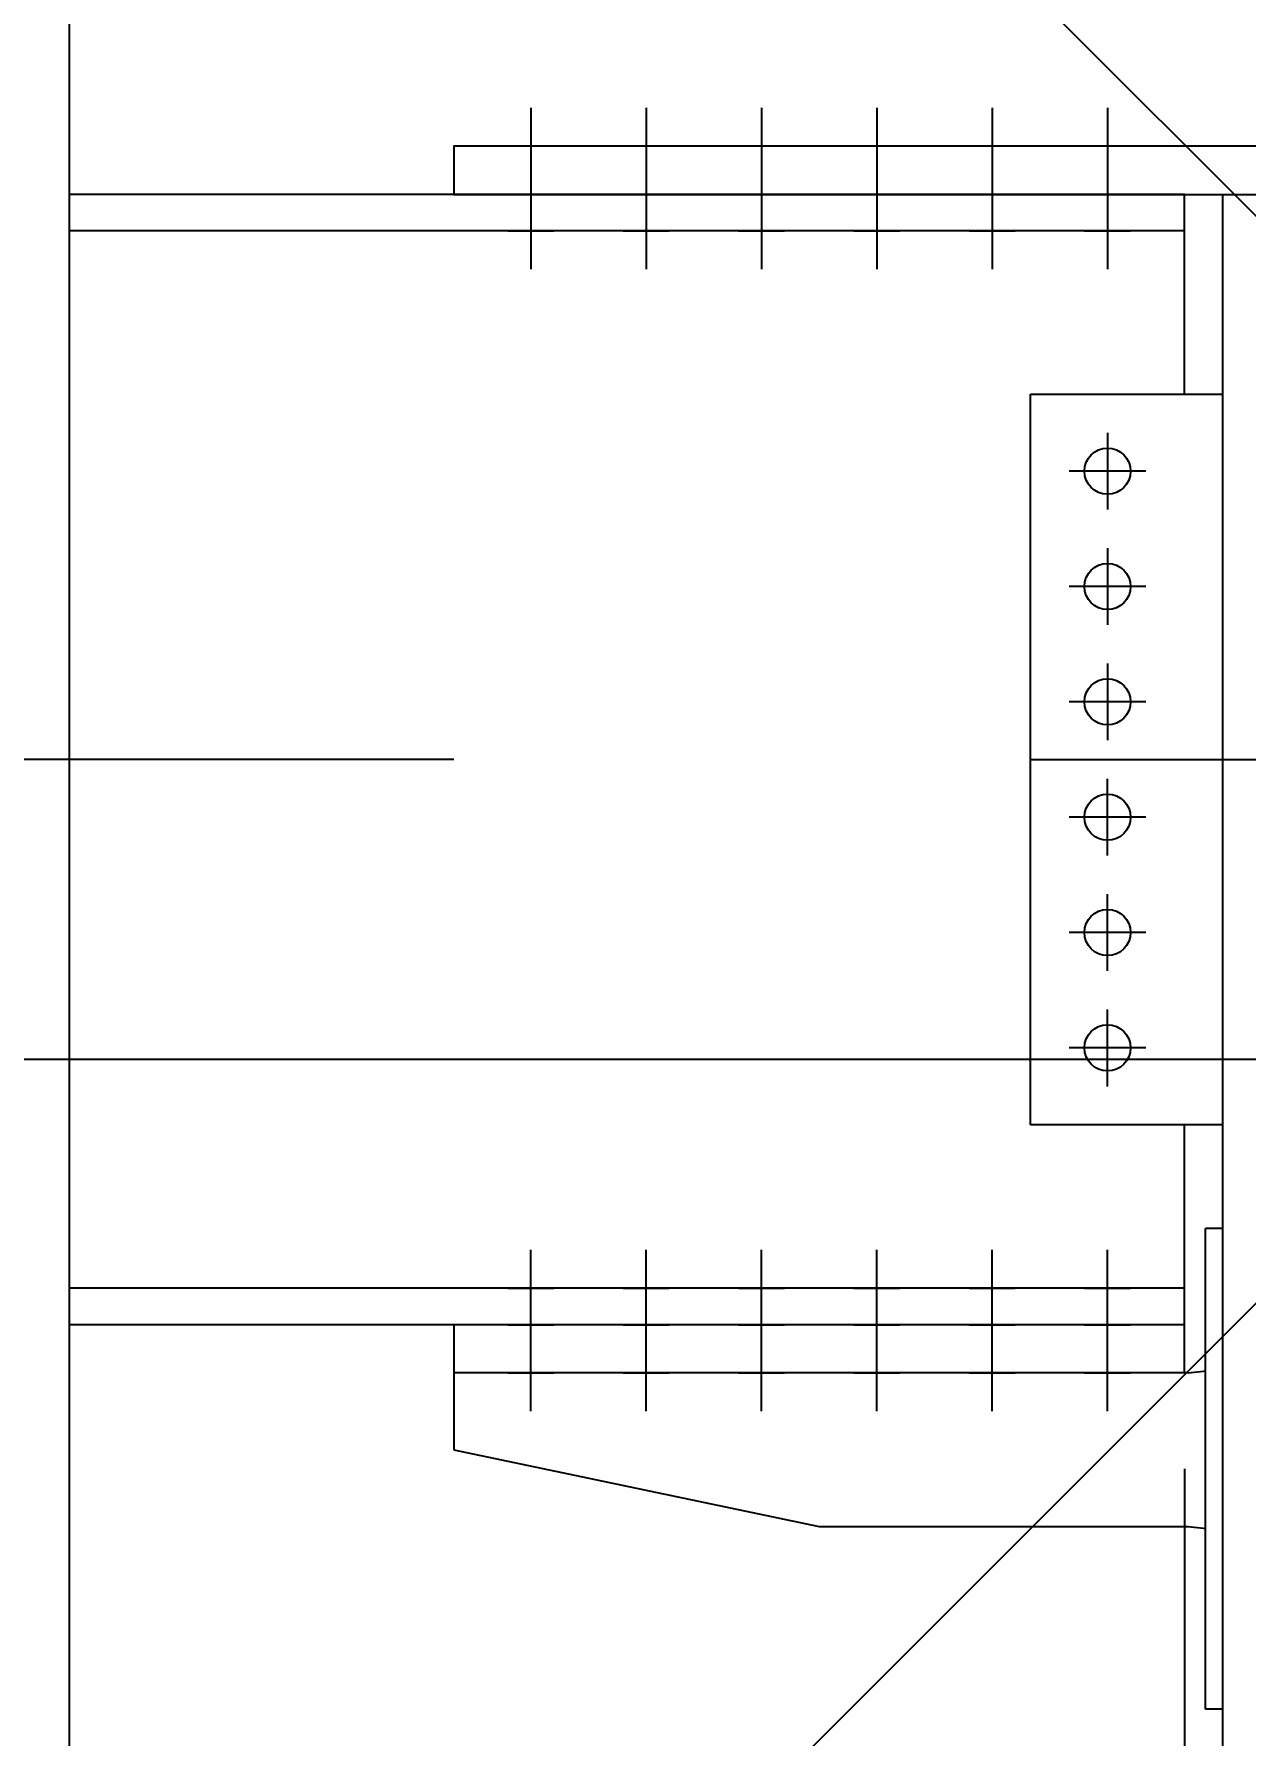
# Model space of a CAD drawing. Extents: x -668440 to 1010955, y -1678500 to 210463.
# Drawn here: x -566332 to -560027, y -738039 to -729186 of the extents above; entities that cross this region are included whole.
import ezdxf

# ---------------------------------------------------------------- set-up
doc = ezdxf.new("R2010")
doc.units = 0
doc.header["$MEASUREMENT"] = 0
doc.linetypes.add('CENTER', pattern=[2, 1.25, -0.25, 0.25, -0.25])
doc.layers.get('0').update_dxf_attribs({"color": 3, "linetype": 'CONTINUOUS'})
doc.layers.get('Defpoints').update_dxf_attribs({"color": 251, "linetype": 'CONTINUOUS'})
doc.layers.add('standard', color=4, linetype='CENTER')
doc.layers.add('詳細', color=7, linetype='CONTINUOUS')
doc.styles.add('DRACAD', font='txt', dxfattribs={"width": 0.85, "bigfont": 'extfont2'})
doc.dimstyles.new('MYDIM', dxfattribs={"dimtxt": 120, "dimasz": 20, "dimexe": 1.25, "dimexo": 50, "dimgap": 50, "dimtad": 1, "dimdec": 4, "dimdsep": 46, "dimtxsty": 'DRACAD', "dimblk": 'ORIGIN', "dimcen": 2.5, "dimadec": 0, "dimazin": 0, "dimtfac": 1, "dimtdec": 4, "dimtmove": 0, "dimatfit": 3, "dimfxl": 1, "dimtolj": 1, "dimtzin": 0, "dimarcsym": 0})

# ---------------------------------------------------------------- blocks, each defined once
blk = doc.blocks.new('_ORIGIN')
at = {"color": 0, "linetype": 'ByBlock', "lineweight": -2}
blk.add_line((0, 0), (-1, 0), dxfattribs=at)
blk.add_circle((0, 0), 0.5, dxfattribs=at)
blk = doc.blocks.new('*D10579')
at = {"color": 0, "lineweight": -2}
for p, q in [((-224384.62, -378160.74), (-224384.62, -378617.98)), ((-224484.62, -378220.74), (-224484.62, -378617.98)), ((-224404.62, -378616.73), (-224464.62, -378616.73)), ((-224384.62, -378616.73), (-223527.29, -378616.73))]:
    blk.add_line(p, q, dxfattribs=at)
at = {"layer": 'Defpoints', "color": 0}
for p in [(-224384.62, -378110.74), (-224484.62, -378170.74), (-224484.62, -378616.73)]:
    blk.add_point(p, dxfattribs=at)
at = {"color": 0, "linetype": 'ByBlock', "lineweight": -2, "xscale": 20, "yscale": 20, "zscale": 20, "rotation": 180}
blk.add_blockref('_ORIGIN', (-224484.62, -378616.73), dxfattribs=at)
at = {"color": 0, "linetype": 'ByBlock', "lineweight": -2, "xscale": 20, "yscale": 20, "zscale": 20}
blk.add_blockref('_ORIGIN', (-224384.62, -378616.73), dxfattribs=at)
at = {"color": 0, "insert": (-223932.62, -378546.73), "char_height": 100, "attachment_point": 5, "style": 'DRACAD'}
blk.add_mtext('\\A1;水平ボルト本数n', dxfattribs=at)
blk = doc.blocks.new('*D10581')
at = {"color": 0, "lineweight": -2}
for p, q in [((-223104.62, -378289.74), (-223104.62, -378750.32)), ((-223084.62, -378489.74), (-223084.62, -378750.32)), ((-223124.62, -378749.07), (-223144.62, -378749.07)), ((-223104.62, -378749.07), (-223084.62, -378749.07)), ((-223064.62, -378749.07), (-222061.12, -378749.07))]:
    blk.add_line(p, q, dxfattribs=at)
at = {"layer": 'Defpoints', "color": 0}
for p in [(-223104.62, -378239.74), (-223084.62, -378439.74), (-223084.62, -378749.07)]:
    blk.add_point(p, dxfattribs=at)
at = {"color": 0, "linetype": 'ByBlock', "lineweight": -2, "xscale": 20, "yscale": 20, "zscale": 20}
blk.add_blockref('_ORIGIN', (-223104.62, -378749.07), dxfattribs=at)
at = {"color": 0, "linetype": 'ByBlock', "lineweight": -2, "xscale": 20, "yscale": 20, "zscale": 20, "rotation": 180}
blk.add_blockref('_ORIGIN', (-223084.62, -378749.07), dxfattribs=at)
at = {"color": 0, "insert": (-222552.87, -378679.07), "char_height": 100, "attachment_point": 5, "style": 'DRACAD'}
blk.add_mtext('\\A1;\\A1;梁端から柱まで：20', dxfattribs=at)
blk = doc.blocks.new('剛接合部C1Y')
for p, q in [((-223444.62063, -377581.73644), (-223444.62063, -377665.73644)), ((-223384.62063, -377581.73644), (-223384.62063, -377665.73644)), ((-223324.62063, -377581.73644), (-223324.62063, -377665.73644)), ((-223264.62063, -377581.73644), (-223264.62063, -377665.73644)), ((-223204.62063, -377581.73644), (-223204.62063, -377665.73644)), ((-223144.62063, -377581.73644), (-223144.62063, -377665.73644)), ((-223144.62063, -377750.73644, -20), (-223144.62063, -377790.73644, -20)), ((-223124.62063, -377770.73644, -20), (-223164.62063, -377770.73644, -20)), ((-223144.62063, -377770.73644, 20), (-223144.62063, -377770.73644, -60)), ((-223144.62063, -377785.73644, 20), (-223144.62063, -377785.73644, -60)), ((-223144.62063, -377810.73644, -20), (-223144.62063, -377850.73644, -20)), ((-223124.62063, -377830.73644, -20), (-223164.62063, -377830.73644, -20)), ((-223144.62063, -377830.73644, 20), (-223144.62063, -377830.73644, -60)), ((-223144.62063, -377870.73644, -20), (-223144.62063, -377910.73644, -20)), ((-223124.62063, -377890.73644, -20), (-223164.62063, -377890.73644, -20)), ((-223144.62063, -377890.73644, 20), (-223144.62063, -377890.73644, -60)), ((-223144.62063, -377970.73644, -20), (-223144.62063, -377930.73644, -20)), ((-223124.62063, -377950.73644, -20), (-223164.62063, -377950.73644, -20)), ((-223144.62063, -377950.73644, 20), (-223144.62063, -377950.73644, -60)), ((-223144.62063, -377965.73644, 20), (-223144.62063, -377965.73644, -40)), ((-223144.62063, -378030.73644, -20), (-223144.62063, -377990.73644, -20)), ((-223124.62063, -378010.73644, -20), (-223164.62063, -378010.73644, -20)), ((-223144.62063, -378010.73644, 20), (-223144.62063, -378010.73644, -60)), ((-223144.62063, -378090.73644, -20), (-223144.62063, -378050.73644, -20)), ((-223144.62063, -378055.73644, 20), (-223144.62063, -378055.73644, -60)), ((-223124.62063, -378070.73644, -20), (-223164.62063, -378070.73644, -20)), ((-223144.62063, -378070.73644, 20), (-223144.62063, -378070.73644, -60)), ((-223444.62063, -378259.73644), (-223444.62063, -378175.73644)), ((-223384.62063, -378259.73644), (-223384.62063, -378175.73644)), ((-223324.62063, -378259.73644), (-223324.62063, -378175.73644)), ((-223264.62063, -378259.73644), (-223264.62063, -378175.73644)), ((-223204.62063, -378259.73644), (-223204.62063, -378175.73644)), ((-223144.62063, -378259.73644), (-223144.62063, -378175.73644))]:
    blk.add_line(p, q)
blk.add_lwpolyline([(-223484.62063, -377626.73644), (-222084.62063, -377626.73644), (-222084.62063, -377601.73644), (-223484.62063, -377601.73644)], close=True)
at = {"layer": 'Defpoints'}
for p, q in [((-223684.62063, -377020.73644), (-221884.62063, -378820.73644)), ((-221884.62063, -377020.73644), (-223684.62063, -378820.73644)), ((-223184.62063, -377920.73644), (-222384.62063, -377920.73644)), ((-219904.62063, -378076.73644), (-225684.62063, -378076.73644))]:
    blk.add_line(p, q, dxfattribs=at)
blk.add_lwpolyline([(-223684.62063, -378820.73644), (-223684.62063, -377020.73644), (-221884.62063, -377020.73644), (-221884.62063, -378820.73644)], close=True, dxfattribs=at)
at = {"layer": 'standard', "linetype": 'CENTER', "ltscale": 1800}
blk.add_line((-219884.62063, -377920.73644), (-225684.62063, -377920.73644), dxfattribs=at)
at = {"layer": '詳細'}
for p, q in [((-223104.62063, -377626.73644), (-223684.62063, -377626.73644)), ((-223104.62063, -377730.73644), (-223104.62063, -377626.73644)), ((-223084.62063, -378820.73644), (-223084.62063, -377626.73644)), ((-223104.62063, -377645.73644), (-223684.62063, -377645.73644)), ((-223184.62063, -377730.73644, -20), (-223084.62063, -377730.73644, -20)), ((-223184.62063, -378110.73644), (-223184.62063, -377730.73644)), ((-223084.62063, -378110.73644), (-223184.62063, -378110.73644)), ((-223104.62063, -378214.73644), (-223104.62063, -378110.73644)), ((-223084.62063, -378164.73644), (-223093.62063, -378164.73644)), ((-223093.62063, -378414.73644), (-223093.62063, -378164.73644)), ((-223084.62063, -378164.73644), (-223093.62063, -378164.73644)), ((-223104.62063, -378195.73644), (-223684.62063, -378195.73644)), ((-223104.62063, -378214.73644), (-223684.62063, -378214.73644)), ((-223484.62063, -378214.73644), (-223484.62063, -378279.73644)), ((-223104.62063, -378239.73644), (-223104.62063, -378214.73644)), ((-223102.62063, -378239.73644), (-223484.62063, -378239.73644)), ((-223102.62063, -378239.73644), (-223094.62063, -378238.87344)), ((-223094.62063, -378238.87344), (-223093.62063, -378238.68075)), ((-223484.62063, -378279.73644), (-223294.62063, -378319.73644)), ((-223294.62063, -378319.73644), (-223102.62063, -378319.73644)), ((-223102.62063, -378319.73644), (-223094.62063, -378320.59944)), ((-223094.62063, -378320.59944), (-223093.62063, -378320.79212)), ((-223084.62063, -378414.73644), (-223093.62063, -378414.73644))]:
    blk.add_line(p, q, dxfattribs=at)
at = {"layer": '詳細', "extrusion": (0, -1, 6.12323e-17)}
for centre in [(-223444.62063, 0, 377645.73644), (-223384.62063, 0, 377645.73644), (-223324.62063, 0, 377645.73644), (-223264.62063, 0, 377645.73644), (-223204.62063, 0, 377645.73644), (-223144.62063, 0, 377645.73644)]:
    blk.add_circle(centre, 12, dxfattribs=at)
at = {"layer": '詳細'}
for centre in [(-223144.62063, -377770.73644), (-223144.62063, -377830.73644), (-223144.62063, -377890.73644), (-223144.62063, -377950.73644), (-223144.62063, -378010.73644), (-223144.62063, -378070.73644)]:
    blk.add_circle(centre, 12, dxfattribs=at)
at = {"layer": '詳細', "extrusion": (0, 1, 6.12323e-17)}
for centre in [(223444.62063, 0, -378195.73644), (223384.62063, 0, -378195.73644), (223324.62063, 0, -378195.73644), (223264.62063, 0, -378195.73644), (223204.62063, 0, -378195.73644), (223144.62063, 0, -378195.73644), (223444.62063, 0, -378214.73644), (223384.62063, 0, -378214.73644), (223324.62063, 0, -378214.73644), (223264.62063, 0, -378214.73644), (223204.62063, 0, -378214.73644), (223144.62063, 0, -378214.73644), (223444.62063, 0, -378239.73644), (223384.62063, 0, -378239.73644), (223324.62063, 0, -378239.73644), (223264.62063, 0, -378239.73644), (223204.62063, 0, -378239.73644), (223144.62063, 0, -378239.73644)]:
    blk.add_circle(centre, 12, dxfattribs=at)
for base, p1, p2, text, picture, middle in [((-224484.62063, -378616.72743), (-224384.62063, -378110.73644), (-224484.62063, -378170.73644), '水平ボルト本数n', '*D10579', (-223932.62063, -378616.72743)), ((-223084.62063, -378749.06977), (-223104.62063, -378239.73644), (-223084.62063, -378439.73644), '\\A1;梁端から柱まで：<>', '*D10581', (-222552.87063, -378749.06977))]:
    dim = blk.add_linear_dim(base=base, p1=p1, p2=p2, text=text, dimstyle='MYDIM', override={"dimtxt": 100, "dimgap": 20})
    dim.commit()
    dim.dimension.update_dxf_attribs({"geometry": picture, "text_midpoint": middle, "dimtype": 160})

msp = doc.modelspace()

# ---------------------------------------------------------------- block references
at = {"xscale": 10, "yscale": 10, "zscale": 10}
msp.add_blockref('剛接合部C1Y', (1670698.6842, 3046247.35843, 5600), dxfattribs=at)

doc.saveas('drawing.dxf')
